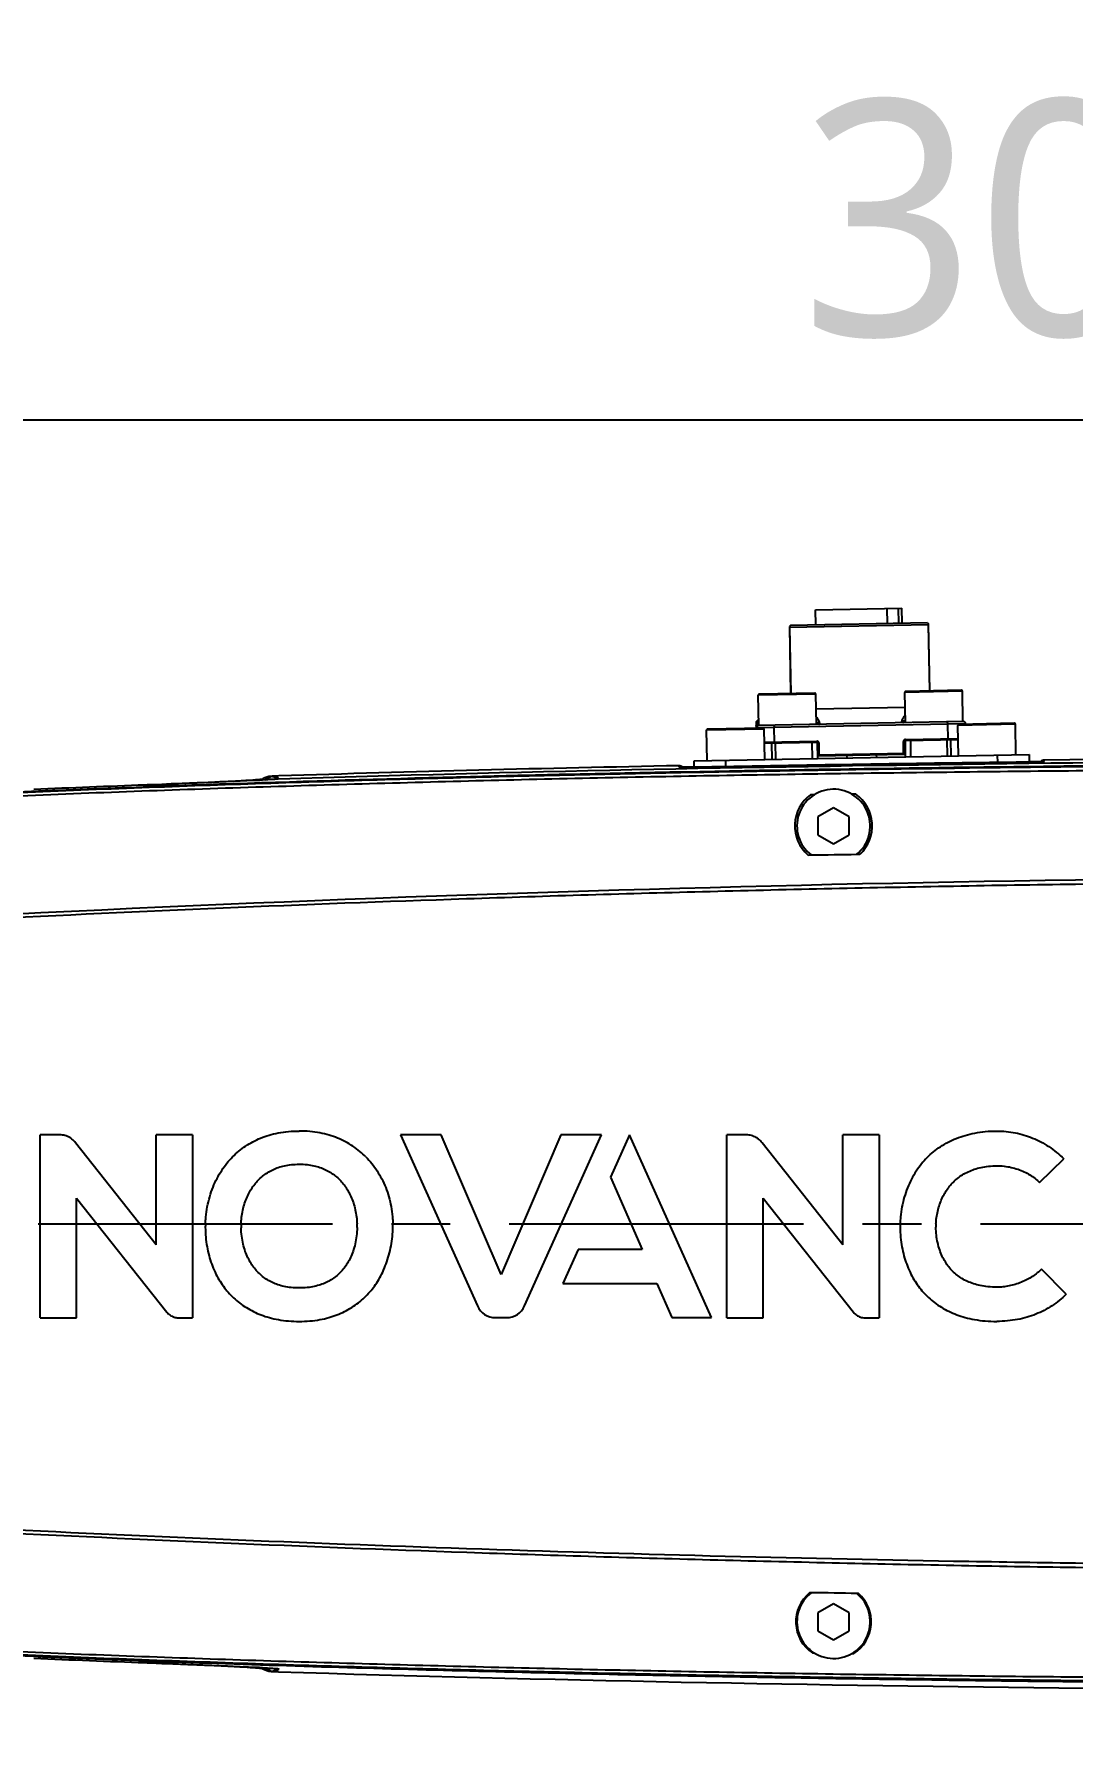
# Model space of a CAD drawing. Header units: millimetres. Extents: x 5828 to 6704, y 123 to 421.
# Drawn here: x 6571.63 to 6578.24, y 356.17 to 366.98 of the extents above; entities that cross this region are included whole.
import ezdxf

# ---------------------------------------------------------------- set-up
doc = ezdxf.new("R2010")
doc.units = ezdxf.units.MM
doc.linetypes.add('CENTER', pattern=[0.6, 0.375, -0.075, 0.075, -0.075])
for name, color, linetype in [('中心线', 7, 'Continuous'), ('外形图', 7, 'Continuous'), ('尺寸标注', 7, 'Continuous'), ('运动范围', 7, 'Continuous')]:
    doc.layers.add(name, color=color, linetype=linetype)
doc.styles.add('微软雅黑', font='msyh.ttc', dxfattribs={"height": 1.5})
doc.dimstyles.new('尺寸标注_1_15比例', dxfattribs={"dimtxt": 1.5, "dimasz": 1.25, "dimexe": 0.5, "dimexo": 0.4, "dimgap": 0.5, "dimtad": 1, "dimdec": 1, "dimlfac": 15, "dimdsep": 46, "dimtxsty": '微软雅黑', "dimcen": 0.09, "dimadec": 0, "dimazin": 0, "dimtp": 0.01, "dimtm": 0.01, "dimtfac": 1, "dimtdec": 1, "dimtofl": 0, "dimtmove": 0, "dimatfit": 3, "dimfxl": 1, "dimtolj": 1, "dimarcsym": 0})

# ---------------------------------------------------------------- blocks, each defined once
blk = doc.blocks.new('*D793')
at = {"layer": 'Defpoints', "color": 0}
for p in [(6588.187, 364.526), (6588.187, 362.502), (6568.187, 362.407)]:
    blk.add_point(p, dxfattribs=at)
at = {"layer": '尺寸标注', "color": 0, "linetype": 'ByBlock', "lineweight": -2}
for p, q in [((6568.187, 362.807), (6568.187, 365.026)), ((6588.187, 362.902), (6588.187, 365.026)), ((6569.437, 364.526), (6586.937, 364.526))]:
    blk.add_line(p, q, dxfattribs=at)
at = {"layer": '尺寸标注', "color": 0}
for points in [[(6569.437, 364.734), (6569.437, 364.317), (6568.187, 364.526)], [(6586.937, 364.317), (6586.937, 364.734), (6588.187, 364.526)]]:
    blk.add_solid(points, dxfattribs=at)
at = {"layer": '尺寸标注', "color": 0, "insert": (6578.187, 365.801), "char_height": 1.5, "attachment_point": 5, "style": '微软雅黑'}
blk.add_mtext('\\A1;300', dxfattribs=at)
blk = doc.blocks.new('*D797')
at = {"layer": 'Defpoints', "color": 0}
for p in [(6541.837, 378.118), (6588.187, 378.118), (6595.12, 318.74)]:
    blk.add_point(p, dxfattribs=at)
at = {"layer": '尺寸标注', "color": 0, "lineweight": -2}
for p, q in [((6587.787, 378.118), (6541.337, 378.118)), ((6541.837, 319.99), (6541.837, 376.868)), ((6594.72, 318.74), (6541.337, 318.74))]:
    blk.add_line(p, q, dxfattribs=at)
at = {"layer": '尺寸标注', "color": 0}
for points in [[(6542.045, 376.868), (6541.629, 376.868), (6541.837, 378.118)], [(6541.629, 319.99), (6542.045, 319.99), (6541.837, 318.74)]]:
    blk.add_solid(points, dxfattribs=at)
at = {"layer": '尺寸标注', "color": 0, "insert": (6540.562, 347.113), "char_height": 1.5, "attachment_point": 5, "rotation": 90, "style": '微软雅黑'}
blk.add_mtext('\\A1;890.7', dxfattribs=at)

msp = doc.modelspace()

# ---------------------------------------------------------------- linework, layer by layer
at = {"layer": '中心线', "linetype": 'CENTER', "ltscale": 5}
msp.add_line((6562.6546, 359.4068), (6596.8942, 359.4068), dxfattribs=at)
at = {"layer": '外形图', "color": 7, "linetype": 'Continuous'}
for p, q in [((6576.6048, 363.3158), (6577.1547, 363.3263)), ((6576.6066, 363.2191), (6576.6048, 363.3158)), ((6577.0633, 363.2279), (6577.0614, 363.3245)), ((6577.1322, 363.3259), (6577.134, 363.2292)), ((6577.1565, 363.2297), (6577.1547, 363.3263)), ((6576.445, 363.216), (6576.4385, 363.2092)), ((6576.4385, 363.2092), (6576.4467, 362.7826)), ((6577.3239, 363.2196), (6576.4398, 363.2026)), ((6577.3182, 363.2328), (6576.445, 363.216)), ((6577.3182, 363.2328), (6577.325, 363.2262)), ((6577.332, 362.7996), (6577.3239, 363.2196)), ((6577.3332, 362.7997), (6577.325, 363.2262)), ((6576.4398, 363.2026), (6576.4478, 362.7827)), ((6576.6068, 362.779), (6576.2402, 362.772)), ((6576.6, 362.7856), (6576.2467, 362.7788)), ((6576.6105, 362.5857), (6576.6068, 362.779)), ((6577.5399, 362.797), (6577.1733, 362.7899)), ((6577.177, 362.5966), (6577.1733, 362.7899)), ((6577.5331, 362.8035), (6577.1799, 362.7967)), ((6577.5436, 362.6037), (6577.5399, 362.797)), ((6576.2439, 362.5787), (6576.2402, 362.772)), ((6576.6086, 362.6857), (6577.1751, 362.6966)), ((6576.2709, 362.5626), (6575.9176, 362.5558)), ((6576.2268, 362.5984), (6576.2275, 362.5617)), ((6577.5606, 362.5907), (6576.2275, 362.5651)), ((6576.2399, 362.612), (6576.2405, 362.5786)), ((6576.2432, 362.612), (6576.2399, 362.612)), ((6576.24, 362.6061), (6576.2433, 362.6062)), ((6576.2404, 362.5845), (6576.2438, 362.5846)), ((6577.547, 362.6037), (6576.2405, 362.5786)), ((6576.3403, 362.5672), (6576.3421, 362.4739)), ((6576.6102, 362.5991), (6576.6312, 362.5995)), ((6577.1558, 362.6096), (6577.1768, 362.61)), ((6577.4495, 362.4952), (6577.4477, 362.5885)), ((6577.8774, 362.5867), (6577.5108, 362.5797)), ((6577.5145, 362.3864), (6577.5108, 362.5797)), ((6577.8706, 362.5933), (6577.5173, 362.5865)), ((6577.5606, 362.5907), (6577.5606, 362.5873)), ((6577.8811, 362.3934), (6577.8774, 362.5867)), ((6576.2777, 362.556), (6575.9111, 362.549)), ((6575.9148, 362.3557), (6575.9111, 362.549)), ((6576.2814, 362.3627), (6576.2777, 362.556)), ((6576.2793, 362.4727), (6576.6138, 362.4791)), ((6576.2794, 362.466), (6576.6139, 362.4725)), ((6576.3292, 362.3636), (6576.3272, 362.467)), ((6576.3492, 362.4674), (6576.3512, 362.3641)), ((6576.5849, 362.3685), (6576.5829, 362.4719)), ((6576.6138, 362.4791), (6576.6139, 362.4725)), ((6576.6161, 362.4683), (6576.618, 362.3692)), ((6576.6278, 362.4661), (6576.6166, 362.4658)), ((6576.6166, 362.4658), (6576.618, 362.3925)), ((6576.6228, 362.3926), (6576.6214, 362.4659)), ((6576.6293, 362.3861), (6576.6278, 362.4661)), ((6577.1643, 362.4764), (6577.1708, 362.4765)), ((6577.1659, 362.3964), (6577.1643, 362.4764)), ((6577.1708, 362.4765), (6577.1755, 362.4766)), ((6577.1708, 362.4765), (6577.1722, 362.4032)), ((6577.1755, 362.4766), (6577.1769, 362.4033)), ((6577.1778, 362.3799), (6577.1759, 362.4789)), ((6577.1778, 362.49), (6577.5124, 362.4964)), ((6577.1778, 362.49), (6577.178, 362.4833)), ((6577.178, 362.4833), (6577.5125, 362.4897)), ((6577.2089, 362.4839), (6577.2109, 362.3806)), ((6577.4446, 362.3851), (6577.4426, 362.4884)), ((6577.4647, 362.4888), (6577.4666, 362.3855)), ((6575.8314, 362.3541), (6577.9644, 362.395)), ((6575.8322, 362.3142), (6575.8314, 362.3541)), ((6576.0314, 362.3579), (6576.0322, 362.3171)), ((6576.618, 362.3925), (6577.1769, 362.4033)), ((6576.6248, 362.386), (6577.1704, 362.3965)), ((6576.8031, 362.3894), (6576.8035, 362.3727)), ((6576.9921, 362.393), (6576.9924, 362.3764)), ((6577.7653, 362.3436), (6577.7644, 362.3912)), ((6577.8285, 362.3444), (6577.8311, 362.3445)), ((6577.9135, 362.3457), (6577.8816, 362.3452)), ((6577.8988, 362.3455), (6577.9037, 362.3456)), ((6577.9428, 362.3463), (6577.9135, 362.3457)), ((6577.9691, 362.3469), (6577.9428, 362.3463)), ((6577.9632, 362.3468), (6577.968, 362.3469)), ((6577.9644, 362.395), (6577.9653, 362.3468)), ((6577.9921, 362.3475), (6577.9691, 362.3469)), ((6578.0117, 362.3481), (6577.9921, 362.3475)), ((6578.0277, 362.3487), (6578.0117, 362.3481)), ((6578.0149, 362.3482), (6578.0172, 362.3483)), ((6578.0172, 362.3483), (6578.0194, 362.3484)), ((6578.0403, 362.3492), (6578.0277, 362.3487)), ((6578.0617, 362.3588), (6578.0616, 362.3588)), ((6578.0618, 362.3579), (6578.0617, 362.3588)), ((6578.0617, 362.3588), (6578.0618, 362.3588)), ((6578.0618, 362.3509), (6578.0618, 362.3579)), ((6573.0543, 362.2333), (6573.0403, 362.2323)), ((6573.0699, 362.2313), (6573.0739, 362.2336)), ((6573.0786, 362.2359), (6573.0739, 362.2336)), ((6573.0781, 362.2358), (6573.0739, 362.2336)), ((6573.0739, 362.2336), (6573.0747, 362.2341)), ((6573.0788, 362.2362), (6573.0781, 362.2358)), ((6573.1021, 362.233), (6573.1368, 362.2538)), ((6573.1881, 362.258), (6573.1464, 362.2566)), ((6573.1881, 362.2579), (6573.1464, 362.2566)), ((6575.7354, 362.3231), (6575.7355, 362.3231)), ((6575.7355, 362.3231), (6575.7357, 362.3152)), ((6575.7355, 362.3231), (6575.7355, 362.3231)), ((6575.7784, 362.314), (6575.7804, 362.314)), ((6575.7804, 362.314), (6575.7829, 362.314)), ((6575.812, 362.3141), (6575.7887, 362.314)), ((6575.8396, 362.3142), (6575.812, 362.3141)), ((6575.8291, 362.3141), (6575.8346, 362.3142)), ((6575.8714, 362.3145), (6575.8396, 362.3142)), ((6575.9069, 362.315), (6575.8714, 362.3145)), ((6575.8938, 362.3148), (6575.9, 362.3149)), ((6575.9454, 362.3156), (6575.9069, 362.315)), ((6575.9691, 362.316), (6575.9454, 362.3156)), ((6572.4432, 362.2045), (6572.3676, 362.2015)), ((6572.6205, 362.2119), (6572.5481, 362.2088)), ((6572.8128, 362.2204), (6572.7481, 362.2174)), ((6572.8664, 362.2229), (6572.8128, 362.2204)), ((6572.9115, 362.2251), (6572.8664, 362.2229)), ((6572.9489, 362.227), (6572.9115, 362.2251)), ((6572.9782, 362.2286), (6572.9489, 362.227)), ((6573.0024, 362.23), (6572.9782, 362.2286)), ((6573.023, 362.2312), (6573.0024, 362.23)), ((6573.0403, 362.2323), (6573.023, 362.2312)), ((6576.5975, 362.1387), (6576.5732, 362.1384)), ((6576.8611, 362.1424), (6576.8368, 362.1421)), ((6576.72, 362.0548), (6576.6206, 361.9974)), ((6576.8193, 361.9974), (6576.72, 362.0548)), ((6576.6206, 361.9974), (6576.6206, 361.8828)), ((6576.8193, 361.8828), (6576.8193, 361.9974)), ((6576.6206, 361.8828), (6576.72, 361.8254)), ((6576.72, 361.8254), (6576.8193, 361.8828)), ((6576.5574, 361.7546), (6576.578, 361.7549)), ((6576.8677, 361.7595), (6576.8883, 361.7598)), ((6571.6683, 358.809), (6571.6683, 359.9727)), ((6571.794, 359.9727), (6571.6683, 359.9727)), ((6572.4071, 359.2739), (6572.4071, 359.9744)), ((6572.6384, 359.9744), (6572.4071, 359.9744)), ((6572.6384, 359.9744), (6572.6384, 358.809)), ((6573.9635, 359.9736), (6574.4521, 358.8844)), ((6574.2223, 359.9736), (6573.9635, 359.9736)), ((6574.6026, 359.0843), (6574.2223, 359.9736)), ((6574.983, 359.9736), (6574.6026, 359.0843)), ((6574.7531, 358.8841), (6575.2417, 359.9736)), ((6575.2417, 359.9736), (6574.983, 359.9736)), ((6575.4212, 359.9736), (6575.2998, 359.7031)), ((6575.9432, 358.8098), (6575.4212, 359.9736)), ((6576.0396, 358.809), (6576.0396, 359.9727)), ((6576.1652, 359.9727), (6576.0396, 359.9727)), ((6576.7783, 359.2739), (6576.7783, 359.9744)), ((6577.0096, 359.9744), (6576.7783, 359.9744)), ((6577.0096, 359.9744), (6577.0096, 358.809)), ((6572.4071, 359.2739), (6571.8937, 359.9235)), ((6576.7783, 359.2739), (6576.2649, 359.9235)), ((6578.0317, 359.6703), (6578.1863, 359.8201)), ((6575.2998, 359.7031), (6575.5006, 359.243)), ((6571.8996, 358.809), (6571.8996, 359.5699)), ((6571.8996, 359.5699), (6572.4758, 358.8442)), ((6576.2708, 358.809), (6576.2708, 359.5699)), ((6576.2708, 359.5699), (6576.847, 358.8442)), ((6575.0935, 359.243), (6574.9964, 359.0265)), ((6575.5006, 359.243), (6575.0935, 359.243)), ((6578.2011, 358.9584), (6578.0432, 359.118)), ((6574.9964, 359.0265), (6575.594, 359.0265)), ((6575.594, 359.0265), (6575.6908, 358.8098)), ((6571.6683, 358.809), (6571.8996, 358.809)), ((6572.5476, 358.809), (6572.6384, 358.809)), ((6574.5665, 358.8102), (6574.6388, 358.8102)), ((6575.6908, 358.8098), (6575.9432, 358.8098)), ((6576.0396, 358.809), (6576.2708, 358.809)), ((6576.9188, 358.809), (6577.0096, 358.809)), ((6576.578, 357.0586), (6576.5675, 357.0588)), ((6576.8782, 357.0539), (6576.8677, 357.0541)), ((6576.72, 356.9881), (6576.6206, 356.9308)), ((6576.8193, 356.9308), (6576.72, 356.9881)), ((6576.6206, 356.9308), (6576.6206, 356.8161)), ((6576.8193, 356.8161), (6576.8193, 356.9308)), ((6576.6206, 356.8161), (6576.72, 356.7588)), ((6576.72, 356.7588), (6576.8193, 356.8161)), ((6572.3679, 356.6121), (6572.443, 356.609)), ((6576.585, 356.675), (6576.5975, 356.6748)), ((6576.8368, 356.6715), (6576.8493, 356.6713)), ((6572.4429, 356.609), (6572.5131, 356.6062)), ((6572.5131, 356.6062), (6572.6088, 356.6022)), ((6572.548, 356.6052), (6572.6204, 356.6023)), ((6572.6088, 356.6022), (6572.6786, 356.5992)), ((6572.6204, 356.6023), (6572.7048, 356.5989)), ((6572.6786, 356.5992), (6572.728, 356.597)), ((6572.7048, 356.5989), (6572.785, 356.5955)), ((6572.728, 356.597), (6572.7753, 356.5949)), ((6572.7753, 356.5949), (6572.8203, 356.5928)), ((6572.8203, 356.5928), (6572.863, 356.5908)), ((6572.863, 356.5908), (6572.9031, 356.5889)), ((6572.9031, 356.5889), (6572.9405, 356.587)), ((6572.9405, 356.587), (6572.9638, 356.5858)), ((6572.9638, 356.5858), (6572.9854, 356.5846)), ((6572.9854, 356.5846), (6573.0053, 356.5834)), ((6573.0053, 356.5834), (6573.0231, 356.5824)), ((6573.0231, 356.5824), (6573.0388, 356.5814)), ((6573.0388, 356.5814), (6573.0457, 356.5809)), ((6573.0741, 356.5799), (6573.0702, 356.5823)), ((6573.0741, 356.5799), (6573.0784, 356.5777)), ((6573.0741, 356.5799), (6573.075, 356.5794)), ((6573.0741, 356.5799), (6573.0782, 356.578)), ((6573.0766, 356.5782), (6573.0779, 356.578)), ((6573.1021, 356.5806), (6573.1368, 356.5598)), ((6573.1464, 356.5569), (6573.1851, 356.556)), ((6573.1464, 356.5569), (6573.1851, 356.5557)), ((6573.1856, 356.5748), (6573.1866, 356.5746)), ((6573.187, 356.5732), (6573.1885, 356.5745)), ((6573.1871, 356.5729), (6573.1885, 356.5745))]:
    msp.add_line(p, q, dxfattribs=at)
for points in [[(6577.8816, 362.3452), (6577.8475, 362.3447), (6577.8285, 362.3444)], [(6578.0561, 362.3502), (6578.056, 362.3502), (6578.0548, 362.35), (6578.0525, 362.3499), (6578.0494, 362.3497), (6578.0453, 362.3494), (6578.0403, 362.3492)], [(6573.0777, 362.2355), (6573.0759, 362.2353), (6573.0731, 362.2349), (6573.0695, 362.2346), (6573.0652, 362.2342), (6573.0601, 362.2338), (6573.0543, 362.2333)], [(6573.1464, 362.2566), (6573.1247, 362.2537), (6573.0997, 362.2458)], [(6575.7887, 362.314), (6575.77, 362.3141), (6575.7623, 362.3141), (6575.7558, 362.3142), (6575.7504, 362.3143), (6575.7462, 362.3144), (6575.7432, 362.3146), (6575.7426, 362.3146)], [(6572.5481, 362.2088), (6572.5021, 362.2069), (6572.4431, 362.2045)], [(6572.7481, 362.2174), (6572.6682, 362.2139), (6572.6205, 362.2119)], [(6572.785, 356.5955), (6572.8606, 356.5922), (6572.8965, 356.5906), (6572.9309, 356.5891), (6572.9639, 356.5875), (6572.9953, 356.586), (6573.025, 356.5846), (6573.0529, 356.5832), (6573.0787, 356.5818), (6573.1021, 356.5806), (6573.1229, 356.5794), (6573.141, 356.5783), (6573.1563, 356.5772), (6573.1688, 356.5763), (6573.1785, 356.5755), (6573.1856, 356.5748)], [(6573.0457, 356.5809), (6573.0577, 356.58), (6573.0628, 356.5796), (6573.0672, 356.5792), (6573.071, 356.5788), (6573.0742, 356.5785), (6573.0766, 356.5782)], [(6573.0783, 356.5779), (6573.1001, 356.5677), (6573.125, 356.5598), (6573.1464, 356.5569)]]:
    msp.add_lwpolyline(points, dxfattribs=at)
for centre, radius, start, end in [((6576.2468, 362.7721), 0.00667, 91.1, 181.1), ((6576.6001, 362.7789), 0.00667, 1.1, 91.1), ((6577.18, 362.7901), 0.00667, 91.1, 181.1), ((6577.5333, 362.7968), 0.00667, 1.1, 91.1), ((6576.2402, 362.5986), 0.0133, 91.1, 181.10008), ((6576.2408, 362.5653), 0.0133, 91.1, 181.0999), ((6576.271, 362.5559), 0.00667, 1.1, 91.1), ((6577.5174, 362.5798), 0.00667, 91.1, 181.1), ((6577.5472, 362.5904), 0.0133, 1.1, 91.1), ((6577.8707, 362.5866), 0.00667, 1.1, 91.1), ((6575.9177, 362.5491), 0.00667, 91.1, 181.1), ((6576.61, 362.4657), 0.00667, 1.1, 31.03271), ((6577.1822, 362.4767), 0.00667, 151.16729, 181.1), ((6581.3931, 68.1476), 294.2184, 90.694183, 91.056322), ((6576.6247, 362.3927), 0.00667, 181.1, 271.1), ((6577.1702, 362.4031), 0.00667, 271.1, 1.1), ((6577.6484, 376.828), 14.4847, 270.7224, 270.99029), ((6577.7157, 372.9155), 10.5716, 271.01923, 271.34145), ((6577.8259, 368.2467), 5.9015, 271.37977, 271.83521), ((6578.0622, 362.3255), 0.0333, 90.69654, 132.69985), ((6578.024, 362.7987), 0.4497, 273.10202, 273.626), ((6578.0622, 362.318), 0.0329, 90.75784, 100.55526), ((6587.5759, -526.3805), 888.7496, 90.3480579, 90.6136541), ((6578.7508, 190.4541), 171.8533, 91.447698, 92.395199), ((6579.6395, 159.8036), 202.5571, 91.104323, 91.825161), ((6579.764, 153.5377), 208.7835, 91.304469, 91.469714), ((6581.1358, 87.2308), 275.1045, 90.641154, 91.275698), ((6575.7361, 362.2898), 0.0333, 49.11182, 91.07826), ((6575.7596, 362.7691), 0.4549, 268.19539, 268.67947), ((6575.7898, 367.5197), 5.2057, 269.92437, 270.43292), ((6575.7583, 372.3982), 10.0843, 270.43366, 270.76982), ((6575.7039, 376.5492), 14.2356, 270.78925, 271.06755), ((6578.1355, 206.5136), 155.7945, 92.132787, 92.393618), ((6568.6863, 459.2908), 97.1592, 272.153655, 272.277937), ((6576.72, 361.9401), 0.2467, 126.50095, 228.77284), ((6576.72, 361.9401), 0.2333, 309.27606, 232.53127), ((6576.72, 361.9401), 0.2467, 313.0351, 55.10055), ((6581.0989, 168.2054), 193.4104, 90.151747, 93.826978), ((6573.3901, 359.3851), 0.6701, 178.14347, 179.99753), ((6573.3896, 359.3936), 0.4419, 178.29151, 181.49924), ((6573.2243, 359.3913), 0.462, 359.04146, 1.91535), ((6573.2337, 359.3944), 0.6804, 359.35157, 1.04098), ((6577.833, 359.3887), 0.6892, 178.49791, 180.3031), ((6577.7799, 359.3886), 0.4083, 177.44835, 180.47996), ((6574.5665, 358.9355), 0.1253, 204.06584, 269.98472), ((6574.6387, 358.9356), 0.1254, 270.04108, 335.77407), ((6576.72, 356.8734), 0.24, 129.43851, 235.77972), ((6576.72, 356.8734), 0.2333, 127.47316, 50.71893), ((6576.72, 356.8734), 0.24, 302.61881, 48.75357), ((6578.1355, 512.2999), 155.7944, 267.606382, 267.86721), ((6569.3402, 276.4247), 80.2447, 87.708885, 87.859379)]:
    msp.add_arc(centre, radius, start, end, dxfattribs=at)
for points, knots in [([(6577.3251, 363.2206), (6577.3251, 363.2204), (6577.3251, 363.2201), (6577.3247, 363.2196), (6577.3242, 363.2196), (6577.3239, 363.2196)], [0, 0, 0, 0, 0.2536712, 0.4734636, 1, 1, 1, 1]), ([(6576.4386, 363.2036), (6576.4386, 363.2034), (6576.4387, 363.2032), (6576.439, 363.2029), (6576.4393, 363.2026), (6576.4396, 363.2026), (6576.4398, 363.2026)], [0, 0, 0, 0, 0.237305, 0.4673386, 0.7081915, 1, 1, 1, 1]), ([(6576.24, 362.6061), (6576.2383, 362.6061), (6576.235, 362.6056), (6576.2306, 362.6035), (6576.2276, 362.6004), (6576.2268, 362.5977), (6576.2269, 362.5964)], [0, 0, 0, 0, 0.2879697, 0.555344, 0.7905331, 1, 1, 1, 1]), ([(6576.2273, 362.5748), (6576.2273, 362.5761), (6576.228, 362.5788), (6576.2311, 362.5819), (6576.2354, 362.584), (6576.2387, 362.5845), (6576.2404, 362.5845)], [0, 0, 0, 0, 0.2094669, 0.444656, 0.7120303, 1, 1, 1, 1]), ([(6576.3449, 362.5806), (6576.3446, 362.5806), (6576.3439, 362.5804), (6576.343, 362.5796), (6576.3422, 362.5784), (6576.3415, 362.5767), (6576.341, 362.5747), (6576.3404, 362.5715), (6576.3403, 362.569), (6576.3403, 362.5672)], [0, 0, 0, 0, 0.0632021, 0.1392144, 0.2351676, 0.3532832, 0.4927423, 0.6505391, 1, 1, 1, 1]), ([(6576.6096, 362.6343), (6576.614, 362.6282), (6576.6201, 362.6191), (6576.6271, 362.6074), (6576.6299, 362.602), (6576.6312, 362.5995)], [0, 0, 0, 0, 0.5551395, 0.7944573, 1, 1, 1, 1]), ([(6576.6265, 362.5868), (6576.6277, 362.5872), (6576.6299, 362.5885), (6576.6321, 362.5916), (6576.6326, 362.5956), (6576.6318, 362.5982), (6576.6312, 362.5995)], [0, 0, 0, 0, 0.2460025, 0.4776805, 0.7206367, 1, 1, 1, 1]), ([(6577.161, 362.5971), (6577.1598, 362.5975), (6577.1575, 362.5986), (6577.1552, 362.6017), (6577.1545, 362.6056), (6577.1553, 362.6082), (6577.1558, 362.6096)], [0, 0, 0, 0, 0.2456622, 0.4774664, 0.7205204, 1, 1, 1, 1]), ([(6577.1558, 362.6096), (6577.157, 362.6121), (6577.1596, 362.6176), (6577.1661, 362.6296), (6577.1718, 362.6389), (6577.1761, 362.6452)], [0, 0, 0, 0, 0.2055426, 0.4448604, 1, 1, 1, 1]), ([(6577.1654, 362.5964), (6577.165, 362.5964), (6577.1635, 362.5965), (6577.162, 362.5967), (6577.161, 362.5971)], [0, 0, 0, 0, 0.2623981, 1, 1, 1, 1]), ([(6577.4477, 362.5885), (6577.4477, 362.5902), (6577.4474, 362.5928), (6577.4467, 362.596), (6577.4461, 362.5979), (6577.4454, 362.5996), (6577.4445, 362.6008), (6577.4436, 362.6015), (6577.4429, 362.6017), (6577.4426, 362.6017)], [0, 0, 0, 0, 0.3494615, 0.507258, 0.646717, 0.7648325, 0.8607856, 0.9367979, 1, 1, 1, 1]), ([(6576.3447, 362.4673), (6576.3443, 362.4673), (6576.3438, 362.4677), (6576.3433, 362.4684), (6576.3427, 362.4695), (6576.3423, 362.4714), (6576.3421, 362.473), (6576.3421, 362.4739)], [0, 0, 0, 0, 0.1363312, 0.2326075, 0.3511651, 0.6491859, 1, 1, 1, 1]), ([(6576.6104, 362.4724), (6576.6106, 362.4724), (6576.6116, 362.4723), (6576.6125, 362.472), (6576.6131, 362.4717)], [0, 0, 0, 0, 0.2684113, 1, 1, 1, 1]), ([(6576.6131, 362.4717), (6576.6132, 362.4716), (6576.6136, 362.4714), (6576.614, 362.4711), (6576.6143, 362.4709)], [0, 0, 0, 0, 0.2562228, 1, 1, 1, 1]), ([(6576.6278, 362.4661), (6576.6278, 362.4678), (6576.6269, 362.4714), (6576.6237, 362.4757), (6576.6191, 362.4786), (6576.6155, 362.4792), (6576.6138, 362.4791)], [0, 0, 0, 0, 0.2498224, 0.499795, 0.7498885, 1, 1, 1, 1]), ([(6576.6139, 362.4725), (6576.6148, 362.4725), (6576.6166, 362.4722), (6576.6191, 362.4709), (6576.6209, 362.4687), (6576.6214, 362.4669), (6576.6214, 362.4659)], [0, 0, 0, 0, 0.2480527, 0.4967369, 0.7473442, 1, 1, 1, 1]), ([(6576.6143, 362.4709), (6576.6144, 362.4708), (6576.6149, 362.4702), (6576.6154, 362.4696), (6576.6157, 362.4692)], [0, 0, 0, 0, 0.265315, 1, 1, 1, 1]), ([(6577.1778, 362.49), (6577.1761, 362.4899), (6577.1725, 362.4892), (6577.168, 362.4862), (6577.165, 362.4817), (6577.1643, 362.4781), (6577.1643, 362.4764)], [0, 0, 0, 0, 0.2500997, 0.5001941, 0.7501733, 1, 1, 1, 1]), ([(6577.1708, 362.4765), (6577.1707, 362.4774), (6577.1711, 362.4793), (6577.1729, 362.4815), (6577.1752, 362.4829), (6577.1771, 362.4833), (6577.178, 362.4833)], [0, 0, 0, 0, 0.2526573, 0.5032656, 0.7519455, 1, 1, 1, 1]), ([(6577.1788, 362.4826), (6577.1785, 362.4824), (6577.1775, 362.4817), (6577.1767, 362.4807), (6577.1763, 362.4799)], [0, 0, 0, 0, 0.2704005, 1, 1, 1, 1]), ([(6577.1815, 362.4834), (6577.1812, 362.4834), (6577.1803, 362.4833), (6577.1794, 362.4829), (6577.1788, 362.4826)], [0, 0, 0, 0, 0.2684177, 1, 1, 1, 1]), ([(6577.4495, 362.4952), (6577.4495, 362.4943), (6577.4494, 362.4927), (6577.449, 362.4908), (6577.4485, 362.4896), (6577.4481, 362.4889), (6577.4475, 362.4885), (6577.4472, 362.4885)], [0, 0, 0, 0, 0.350819, 0.6488414, 0.7673988, 0.8636748, 1, 1, 1, 1]), ([(6582.177, 362.3509), (6581.0248, 362.3428), (6579.2964, 362.3315), (6576.9921, 362.3039), (6575.264, 362.2732), (6573.5361, 362.2292), (6572.0967, 362.1788), (6570.9455, 362.1287), (6570.2262, 362.0932), (6569.6509, 362.0616), (6569.2196, 362.0368), (6568.7882, 362.0109), (6568.5009, 361.9905), (6568.3572, 361.9816)], [0, 0, 0, 0, 0.2500007, 0.375001, 0.5000012, 0.6250013, 0.7500013, 0.8125014, 0.8750017, 0.9062513, 0.9375023, 0.9687518, 1, 1, 1, 1]), ([(6573.1887, 362.2391), (6574.6861, 362.2874), (6577.6823, 362.3451), (6580.6786, 362.3639), (6582.1768, 362.3745)], [0, 0, 0, 0, 0.499998, 1, 1, 1, 1]), ([(6576.6263, 362.3868), (6576.6254, 362.3873), (6576.6238, 362.3887), (6576.623, 362.3908), (6576.6228, 362.3918)], [0, 0, 0, 0, 0.4961154, 1, 1, 1, 1]), ([(6577.1722, 362.4032), (6577.1722, 362.4025), (6577.1721, 362.4016), (6577.1717, 362.4004), (6577.1711, 362.3993), (6577.1702, 362.3981), (6577.1692, 362.3974), (6577.1687, 362.3971)], [0, 0, 0, 0, 0.2508358, 0.3757068, 0.5026774, 0.7527639, 1, 1, 1, 1]), ([(6578.0194, 362.3484), (6578.0223, 362.3485), (6578.0319, 362.3488), (6578.0416, 362.3492), (6578.0483, 362.3496)], [0, 0, 0, 0, 0.2988802, 1, 1, 1, 1]), ([(6578.0524, 362.3498), (6578.0538, 362.3499), (6578.0561, 362.3501), (6578.059, 362.3503), (6578.0607, 362.3506), (6578.0617, 362.3507), (6578.0618, 362.3509)], [0, 0, 0, 0, 0.4258965, 0.7323768, 0.9223043, 1, 1, 1, 1]), ([(6580.5859, 362.3369), (6579.5539, 362.329), (6578.0058, 362.3156), (6575.9418, 362.2834), (6574.394, 362.2494), (6572.8465, 362.2037), (6571.5573, 362.1536), (6570.5263, 362.1055), (6569.7533, 362.0656), (6568.9806, 362.0191), (6568.4656, 361.9855), (6568.2081, 361.9692)], [0, 0, 0, 0, 0.2499993, 0.3749994, 0.4999994, 0.6249994, 0.7499992, 0.8124997, 0.8750001, 0.9374998, 1, 1, 1, 1]), ([(6568.2092, 361.9512), (6568.7242, 361.9833), (6569.4967, 362.0325), (6570.5274, 362.0861), (6571.3006, 362.1222), (6572.074, 362.1543), (6572.8475, 362.182), (6573.6212, 362.206), (6574.6529, 362.2346), (6575.9427, 362.2628), (6577.4906, 362.2851), (6579.0386, 362.2994), (6580.0706, 362.3084), (6580.5866, 362.313)], [0, 0, 0, 0, 0.1249998, 0.1875, 0.2500004, 0.3125005, 0.3750005, 0.4375007, 0.5000009, 0.6250008, 0.7500008, 0.8750007, 1, 1, 1, 1]), ([(6573.1887, 362.2391), (6573.1758, 362.2373), (6573.1411, 362.2354), (6573.0805, 362.2316), (6573.0042, 362.2279), (6572.8888, 362.2225), (6572.7359, 362.2159), (6572.6116, 362.2108), (6572.5481, 362.2083)], [0, 0, 0, 0, 0.0608831, 0.1622494, 0.2843525, 0.4179193, 0.7029661, 1, 1, 1, 1]), ([(6573.0593, 362.2314), (6573.0627, 362.2318), (6573.0674, 362.2326), (6573.0725, 362.2329), (6573.0739, 362.2336)], [0, 0, 0, 0, 0.6837977, 1, 1, 1, 1]), ([(6573.1178, 362.2512), (6573.1148, 362.2504), (6573.1013, 362.2467), (6573.0885, 362.2411), (6573.0788, 362.2362)], [0, 0, 0, 0, 0.2245168, 1, 1, 1, 1]), ([(6573.1368, 362.2538), (6573.1353, 362.2538), (6573.1289, 362.2534), (6573.1226, 362.2523), (6573.1178, 362.2512)], [0, 0, 0, 0, 0.2365406, 1, 1, 1, 1]), ([(6573.1887, 362.2391), (6573.1837, 362.2449), (6573.1705, 362.2548), (6573.1544, 362.2569), (6573.1464, 362.2566)], [0, 0, 0, 0, 0.4899147, 1, 1, 1, 1]), ([(6575.7356, 362.3152), (6575.7358, 362.315), (6575.7368, 362.315), (6575.7385, 362.3147), (6575.7416, 362.3146), (6575.7439, 362.3145), (6575.7453, 362.3144)], [0, 0, 0, 0, 0.0781157, 0.2680804, 0.5743556, 1, 1, 1, 1]), ([(6575.7491, 362.3143), (6575.7511, 362.3143), (6575.7608, 362.3141), (6575.7706, 362.314), (6575.7784, 362.314)], [0, 0, 0, 0, 0.1992511, 1, 1, 1, 1]), ([(6573.0452, 362.23), (6573.0465, 362.2301), (6573.0512, 362.2306), (6573.0559, 362.231), (6573.0593, 362.2314)], [0, 0, 0, 0, 0.2758903, 1, 1, 1, 1]), ([(6580.5866, 361.5859), (6580.0696, 361.5817), (6579.0355, 361.5799), (6577.4844, 361.5572), (6575.9336, 361.5233), (6573.8663, 361.4618), (6571.2833, 361.3528), (6569.2185, 361.2323), (6568.1866, 361.1641)], [0, 0, 0, 0, 0.1250007, 0.2500011, 0.3750021, 0.5000024, 0.7500013, 1, 1, 1, 1]), ([(6571.8937, 359.9235), (6571.8905, 359.9277), (6571.8833, 359.9358), (6571.8708, 359.9467), (6571.8568, 359.9561), (6571.8418, 359.9636), (6571.8263, 359.9689), (6571.8104, 359.9721), (6571.7995, 359.9727), (6571.794, 359.9727)], [0, 0, 0, 0, 0.1374642, 0.2822522, 0.4303262, 0.5767289, 0.7171292, 0.8554491, 1, 1, 1, 1]), ([(6572.7204, 359.4068), (6572.7209, 359.4211), (6572.7232, 359.4575), (6572.7315, 359.5154), (6572.7469, 359.5791), (6572.7678, 359.6397), (6572.7934, 359.6958), (6572.8229, 359.7468), (6572.8559, 359.7925), (6572.8923, 359.8334), (6572.9324, 359.8701), (6572.9759, 359.9025), (6573.0225, 359.9304), (6573.0724, 359.9536), (6573.1266, 359.9724), (6573.1859, 359.9867), (6573.2503, 359.9957), (6573.2949, 359.9977), (6573.3178, 359.9977)], [0, 0, 0, 0, 0.045971, 0.1164336, 0.1866569, 0.2552145, 0.321094, 0.3837688, 0.4432397, 0.5010052, 0.5587086, 0.6165662, 0.6741897, 0.7320269, 0.7925081, 0.8574059, 0.9267374, 1, 1, 1, 1]), ([(6573.7428, 359.8324), (6573.7304, 359.8449), (6573.7038, 359.8691), (6573.6601, 359.9015), (6573.6126, 359.9298), (6573.5618, 359.9536), (6573.5074, 359.9726), (6573.4486, 359.9868), (6573.3848, 359.9957), (6573.3406, 359.9977), (6573.3178, 359.9977)], [0, 0, 0, 0, 0.1131381, 0.2296237, 0.3480565, 0.4669738, 0.5884118, 0.7167684, 0.8539548, 1, 1, 1, 1]), ([(6576.2649, 359.9235), (6576.2617, 359.9277), (6576.2545, 359.9358), (6576.242, 359.9467), (6576.228, 359.9561), (6576.213, 359.9636), (6576.1976, 359.9689), (6576.1816, 359.9721), (6576.1707, 359.9727), (6576.1652, 359.9727)], [0, 0, 0, 0, 0.1375816, 0.282454, 0.4305621, 0.576947, 0.7173019, 0.8555604, 1, 1, 1, 1]), ([(6577.3158, 359.8288), (6577.3283, 359.8414), (6577.3553, 359.8658), (6577.4, 359.8986), (6577.449, 359.9276), (6577.5017, 359.952), (6577.5585, 359.9716), (6577.6204, 359.9863), (6577.688, 359.9956), (6577.7352, 359.9977), (6577.7596, 359.9977)], [0, 0, 0, 0, 0.1096313, 0.2234732, 0.3404571, 0.4590225, 0.5804772, 0.7098881, 0.8494252, 1, 1, 1, 1]), ([(6577.7596, 359.9977), (6577.7794, 359.9977), (6577.8189, 359.9958), (6577.8773, 359.9872), (6577.9338, 359.9732), (6577.9881, 359.954), (6578.0404, 359.9293), (6578.0913, 359.8988), (6578.1406, 359.8625), (6578.1714, 359.8348), (6578.1863, 359.8201)], [0, 0, 0, 0, 0.1250215, 0.2498643, 0.3728713, 0.492831, 0.6132683, 0.7384045, 0.8678153, 1, 1, 1, 1]), ([(6573.0566, 359.6846), (6573.0654, 359.6936), (6573.0842, 359.7107), (6573.1153, 359.733), (6573.1489, 359.7517), (6573.1852, 359.7666), (6573.2251, 359.7776), (6573.2696, 359.7847), (6573.3012, 359.7863), (6573.3178, 359.7863)], [0, 0, 0, 0, 0.130588, 0.2639942, 0.3975736, 0.5308353, 0.6715288, 0.8271065, 1, 1, 1, 1]), ([(6573.3178, 359.7863), (6573.3344, 359.7863), (6573.3657, 359.7848), (6573.41, 359.7778), (6573.4495, 359.7669), (6573.4854, 359.7523), (6573.5187, 359.7339), (6573.5493, 359.7121), (6573.5678, 359.6955), (6573.5764, 359.6867)], [0, 0, 0, 0, 0.1742287, 0.33042, 0.4714348, 0.6048686, 0.7381757, 0.8707272, 1, 1, 1, 1]), ([(6573.7428, 359.8324), (6573.7557, 359.8193), (6573.7807, 359.7913), (6573.8143, 359.7447), (6573.8441, 359.6933), (6573.8694, 359.6377), (6573.8895, 359.5786), (6573.904, 359.5165), (6573.9118, 359.4588), (6573.9137, 359.422), (6573.9139, 359.4068)], [0, 0, 0, 0, 0.1171813, 0.2395019, 0.366278, 0.4962142, 0.6288493, 0.7646561, 0.9030643, 1, 1, 1, 1]), ([(6577.3158, 359.8288), (6577.303, 359.8159), (6577.2782, 359.7882), (6577.2447, 359.7422), (6577.2149, 359.6912), (6577.1896, 359.636), (6577.1693, 359.5771), (6577.1544, 359.5151), (6577.1465, 359.4579), (6577.1444, 359.4215), (6577.144, 359.4068)], [0, 0, 0, 0, 0.1167087, 0.2387479, 0.3655172, 0.495756, 0.6289539, 0.7656073, 0.9052443, 1, 1, 1, 1]), ([(6577.4805, 359.6708), (6577.4894, 359.6798), (6577.5088, 359.6971), (6577.5412, 359.7199), (6577.5772, 359.7395), (6577.6166, 359.7553), (6577.66, 359.7672), (6577.7081, 359.7748), (6577.7419, 359.7765), (6577.7596, 359.7765)], [0, 0, 0, 0, 0.1240549, 0.253867, 0.3876311, 0.5243041, 0.668851, 0.8266393, 1, 1, 1, 1]), ([(6577.7596, 359.7765), (6577.7751, 359.7765), (6577.8059, 359.7748), (6577.851, 359.7673), (6577.8941, 359.7553), (6577.9341, 359.7392), (6577.9706, 359.7194), (6578.0032, 359.6966), (6578.0227, 359.6793), (6578.0317, 359.6703)], [0, 0, 0, 0, 0.1547646, 0.3081762, 0.457688, 0.6017124, 0.7397174, 0.8721112, 1, 1, 1, 1]), ([(6572.9478, 359.4068), (6572.948, 359.4131), (6572.9491, 359.4346), (6572.9535, 359.4709), (6572.9631, 359.5148), (6572.9766, 359.5565), (6572.9932, 359.5947), (6573.0123, 359.6289), (6573.0333, 359.6588), (6573.0487, 359.6765), (6573.0566, 359.6846)], [0, 0, 0, 0, 0.0624344, 0.2109401, 0.3595844, 0.5039988, 0.6411162, 0.7694336, 0.8888002, 1, 1, 1, 1]), ([(6573.5764, 359.6867), (6573.5843, 359.6788), (6573.5995, 359.6614), (6573.6203, 359.632), (6573.6394, 359.5983), (6573.656, 359.5604), (6573.6697, 359.5187), (6573.6797, 359.4744), (6573.6845, 359.4367), (6573.6858, 359.4141), (6573.686, 359.4068)], [0, 0, 0, 0, 0.1086262, 0.2252629, 0.3509815, 0.4860457, 0.6294371, 0.7784809, 0.928877, 1, 1, 1, 1]), ([(6577.372, 359.4068), (6577.3722, 359.4131), (6577.3736, 359.4333), (6577.3783, 359.4675), (6577.3881, 359.5085), (6577.4014, 359.5478), (6577.4179, 359.5843), (6577.4368, 359.617), (6577.4575, 359.6459), (6577.4727, 359.6629), (6577.4805, 359.6708)], [0, 0, 0, 0, 0.0645898, 0.2088505, 0.3546508, 0.4979239, 0.6354357, 0.7652318, 0.8866412, 1, 1, 1, 1]), ([(6565.629, 359.4041), (6565.6292, 359.2166), (6565.6714, 358.8405), (6565.8556, 358.3046), (6566.1529, 357.8218), (6566.4829, 357.4831), (6566.7858, 357.2607), (6567.0302, 357.1197), (6567.2888, 357.0065), (6567.5581, 356.9225), (6567.8351, 356.8686), (6568.0691, 356.8489), (6568.2563, 356.8381), (6568.4436, 356.8268), (6568.6776, 356.8107), (6568.9583, 356.7923), (6569.2392, 356.7757), (6569.5201, 356.7595), (6569.8947, 356.7383), (6570.363, 356.7136), (6570.9251, 356.6863), (6571.4873, 356.6611), (6572.237, 356.6305), (6573.1743, 356.5972), (6574.2993, 356.5645), (6575.7996, 356.5294), (6577.6752, 356.4995), (6579.9261, 356.478), (6581.4267, 356.4679), (6582.177, 356.4626)], [0, 0, 0, 0, 0.0312299, 0.0624581, 0.0936877, 0.1249163, 0.1405547, 0.1561916, 0.1718291, 0.1874732, 0.2031068, 0.2187286, 0.2265475, 0.2343645, 0.2499889, 0.2656117, 0.2812376, 0.2968635, 0.3124886, 0.343739, 0.3749896, 0.4062401, 0.4374907, 0.4999917, 0.5624928, 0.6249939, 0.7499958, 0.8749978, 1, 1, 1, 1]), ([(6572.72, 359.3851), (6572.72, 359.364), (6572.7218, 359.3225), (6572.7297, 359.2619), (6572.7424, 359.2044), (6572.7595, 359.1502), (6572.7809, 359.0995), (6572.8059, 359.0524), (6572.834, 359.0095), (6572.855, 358.9833), (6572.8658, 358.971)], [0, 0, 0, 0, 0.1411088, 0.2774719, 0.4084958, 0.5345777, 0.6570688, 0.776017, 0.8904658, 1, 1, 1, 1]), ([(6573.3178, 358.9987), (6573.301, 358.9987), (6573.2689, 359.0002), (6573.2236, 359.0073), (6573.1834, 359.0181), (6573.1475, 359.0323), (6573.1147, 359.05), (6573.0845, 359.0712), (6573.0568, 359.0958), (6573.0319, 359.1236), (6573.0098, 359.1553), (6572.9902, 359.1914), (6572.9733, 359.2327), (6572.96, 359.2789), (6572.9509, 359.3293), (6572.9483, 359.3642), (6572.9478, 359.382)], [0, 0, 0, 0, 0.0843536, 0.1605239, 0.2292108, 0.2923917, 0.3536282, 0.4152793, 0.476999, 0.5385482, 0.6019725, 0.6701175, 0.7442624, 0.8247112, 0.9107433, 1, 1, 1, 1]), ([(6573.6862, 359.3836), (6573.6859, 359.3657), (6573.6836, 359.3307), (6573.6749, 359.2802), (6573.6619, 359.2337), (6573.6454, 359.1923), (6573.626, 359.1561), (6573.6041, 359.1243), (6573.5793, 359.0963), (6573.5518, 359.0717), (6573.5216, 359.0504), (6573.4889, 359.0325), (6573.4529, 359.0182), (6573.4126, 359.0073), (6573.3671, 359.0003), (6573.3348, 358.9987), (6573.3178, 358.9987)], [0, 0, 0, 0, 0.0893219, 0.1754002, 0.2558292, 0.3298831, 0.3978821, 0.4611292, 0.5225069, 0.5840987, 0.6456722, 0.7068446, 0.7699724, 0.8386913, 0.9150869, 1, 1, 1, 1]), ([(6573.7678, 358.9738), (6573.7781, 358.9857), (6573.7982, 359.0112), (6573.8255, 359.0535), (6573.8503, 359.1007), (6573.872, 359.1526), (6573.8898, 359.2085), (6573.9032, 359.2671), (6573.9116, 359.3268), (6573.9138, 359.3669), (6573.914, 359.3867)], [0, 0, 0, 0, 0.1056472, 0.2179819, 0.337372, 0.4635437, 0.5953653, 0.7307418, 0.8667391, 1, 1, 1, 1]), ([(6577.1437, 359.3851), (6577.1439, 359.3638), (6577.1458, 359.322), (6577.1541, 359.2611), (6577.1671, 359.2035), (6577.1845, 359.1494), (6577.2059, 359.099), (6577.231, 359.0524), (6577.259, 359.0101), (6577.2799, 358.9843), (6577.2906, 358.9722)], [0, 0, 0, 0, 0.1426591, 0.2799694, 0.4114901, 0.5377502, 0.6600578, 0.778362, 0.8917722, 1, 1, 1, 1]), ([(6577.7596, 359.0036), (6577.7407, 359.0036), (6577.705, 359.0053), (6577.6549, 359.0128), (6577.6112, 359.0244), (6577.5724, 359.0396), (6577.5375, 359.0583), (6577.5058, 359.0802), (6577.4775, 359.105), (6577.4525, 359.1329), (6577.4305, 359.1645), (6577.411, 359.2006), (6577.3946, 359.2416), (6577.3819, 359.2869), (6577.3738, 359.3353), (6577.3717, 359.3685), (6577.3716, 359.3852)], [0, 0, 0, 0, 0.0927043, 0.174257, 0.2468928, 0.3132973, 0.3772083, 0.4400605, 0.5010918, 0.5608408, 0.6224556, 0.6889466, 0.7608055, 0.837781, 0.9184345, 1, 1, 1, 1]), ([(6578.0432, 359.118), (6578.0349, 359.1098), (6578.017, 359.0936), (6577.9869, 359.0716), (6577.9531, 359.0516), (6577.9163, 359.0345), (6577.8776, 359.0207), (6577.838, 359.0108), (6577.7986, 359.0049), (6577.7724, 359.0036), (6577.7596, 359.0036)], [0, 0, 0, 0, 0.1114301, 0.2305242, 0.3568467, 0.4871104, 0.6188353, 0.7496261, 0.8772449, 1, 1, 1, 1]), ([(6572.8658, 358.971), (6572.8766, 358.9588), (6572.8998, 358.935), (6572.9384, 358.9024), (6572.981, 358.873), (6573.0268, 358.8475), (6573.0758, 358.8261), (6573.1287, 358.8088), (6573.1866, 358.7958), (6573.2503, 358.7875), (6573.2947, 358.7857), (6573.3178, 358.7857)], [0, 0, 0, 0, 0.0970796, 0.1975828, 0.3005721, 0.404713, 0.5094585, 0.6183425, 0.7354943, 0.8623525, 1, 1, 1, 1]), ([(6573.3178, 358.7857), (6573.3407, 358.7857), (6573.3847, 358.7875), (6573.4478, 358.7959), (6573.5054, 358.809), (6573.558, 358.8264), (6573.6068, 358.8481), (6573.6525, 358.874), (6573.6951, 358.9038), (6573.7338, 358.937), (6573.7571, 358.9613), (6573.7678, 358.9738)], [0, 0, 0, 0, 0.1361336, 0.2621905, 0.3789322, 0.4875666, 0.5921849, 0.6965517, 0.8001913, 0.9016946, 1, 1, 1, 1]), ([(6577.2906, 358.9722), (6577.3014, 358.9602), (6577.3246, 358.9366), (6577.3635, 358.9043), (6577.4068, 358.8748), (6577.4538, 358.849), (6577.5044, 358.8272), (6577.5595, 358.8096), (6577.6201, 358.7962), (6577.6875, 358.7876), (6577.7348, 358.7857), (6577.7596, 358.7857)], [0, 0, 0, 0, 0.0931227, 0.1903895, 0.2912429, 0.3944507, 0.4992268, 0.6088412, 0.7272642, 0.8569037, 1, 1, 1, 1]), ([(6578.2011, 358.9584), (6578.1874, 358.945), (6578.1586, 358.9192), (6578.1116, 358.885), (6578.0612, 358.8553), (6578.008, 358.8307), (6577.9515, 358.8112), (6577.8912, 358.7967), (6577.8267, 358.7877), (6577.7823, 358.7857), (6577.7596, 358.7857)], [0, 0, 0, 0, 0.117946, 0.2379133, 0.3582868, 0.4778854, 0.5991845, 0.7262381, 0.860117, 1, 1, 1, 1]), ([(6572.4758, 358.8442), (6572.4784, 358.8409), (6572.4844, 358.8343), (6572.4952, 358.8256), (6572.5077, 358.8183), (6572.5211, 358.8129), (6572.5345, 358.8097), (6572.5434, 358.809), (6572.5476, 358.809)], [0, 0, 0, 0, 0.1537902, 0.3226176, 0.5007754, 0.678687, 0.8469061, 1, 1, 1, 1]), ([(6576.847, 358.8442), (6576.8497, 358.8407), (6576.8559, 358.8339), (6576.8667, 358.8252), (6576.8788, 358.818), (6576.8917, 358.8127), (6576.9051, 358.8096), (6576.9142, 358.809), (6576.9188, 358.809)], [0, 0, 0, 0, 0.1608168, 0.3306912, 0.5028819, 0.6698521, 0.8322401, 1, 1, 1, 1]), ([(6580.5862, 357.2277), (6580.0692, 357.2285), (6579.0351, 357.235), (6576.9672, 357.2634), (6574.3827, 357.3303), (6571.2832, 357.4606), (6569.2185, 357.5814), (6568.1866, 357.6494)], [0, 0, 0, 0, 0.1250009, 0.2500018, 0.5000015, 0.7500009, 1, 1, 1, 1]), ([(6580.5866, 357.1984), (6580.0697, 357.2027), (6579.0359, 357.206), (6577.4853, 357.2294), (6575.9349, 357.2647), (6573.8683, 357.328), (6571.286, 357.4387), (6569.2218, 357.5604), (6568.1903, 357.629)], [0, 0, 0, 0, 0.1250004, 0.2500011, 0.3750021, 0.5000025, 0.7500013, 1, 1, 1, 1]), ([(6567.9705, 356.857), (6568.0438, 356.8502), (6568.1913, 356.8407), (6568.4126, 356.8263), (6568.6343, 356.8113), (6568.9298, 356.7927), (6569.2992, 356.7703), (6569.7426, 356.7449), (6570.1861, 356.7211), (6570.7776, 356.6913), (6571.5172, 356.6576), (6572.405, 356.6224), (6573.589, 356.5821), (6575.0694, 356.5427), (6576.8461, 356.5099), (6579.2154, 356.4808), (6580.9923, 356.4693), (6582.177, 356.4609)], [0, 0, 0, 0, 0.0155505, 0.0311796, 0.0468115, 0.0624304, 0.0936705, 0.1249191, 0.1561647, 0.1874125, 0.2499119, 0.3124146, 0.3749213, 0.499941, 0.6249591, 0.7499708, 1, 1, 1, 1]), ([(6580.5859, 356.4767), (6579.5539, 356.4848), (6578.0058, 356.4979), (6575.9418, 356.5301), (6574.394, 356.5641), (6572.8465, 356.6097), (6571.2995, 356.6703), (6569.7531, 356.7447), (6568.7231, 356.8118), (6568.2081, 356.8443)], [0, 0, 0, 0, 0.2499989, 0.374999, 0.4999992, 0.6249995, 0.7499995, 0.875, 1, 1, 1, 1]), ([(6580.5866, 356.5005), (6580.0706, 356.5047), (6579.0386, 356.5133), (6577.4906, 356.5276), (6575.9427, 356.5512), (6574.3949, 356.5854), (6572.8475, 356.6304), (6571.3005, 356.6892), (6569.7542, 356.7641), (6568.7242, 356.8297), (6568.2092, 356.8623)], [0, 0, 0, 0, 0.1249994, 0.2499998, 0.3749997, 0.4999998, 0.6249999, 0.7499999, 0.8750001, 1, 1, 1, 1]), ([(6572.5481, 356.6052), (6572.6114, 356.6027), (6572.7354, 356.5977), (6572.8878, 356.5911), (6573.003, 356.5857), (6573.0792, 356.582), (6573.1402, 356.5783), (6573.1752, 356.5762), (6573.1885, 356.5745)], [0, 0, 0, 0, 0.2962722, 0.5806799, 0.7139741, 0.8359698, 0.9375279, 1, 1, 1, 1]), ([(6573.0621, 356.5819), (6573.0609, 356.582), (6573.0553, 356.5826), (6573.0496, 356.5832), (6573.0452, 356.5836)], [0, 0, 0, 0, 0.2150216, 1, 1, 1, 1]), ([(6573.0741, 356.5799), (6573.073, 356.5805), (6573.0688, 356.5809), (6573.0648, 356.5816), (6573.0621, 356.5819)], [0, 0, 0, 0, 0.3210455, 1, 1, 1, 1]), ([(6573.0784, 356.5777), (6573.08, 356.5769), (6573.0861, 356.5738), (6573.0924, 356.571), (6573.0972, 356.5691)], [0, 0, 0, 0, 0.2620987, 1, 1, 1, 1]), ([(6573.0972, 356.5691), (6573.099, 356.5684), (6573.1058, 356.5658), (6573.1128, 356.5636), (6573.1181, 356.5624)], [0, 0, 0, 0, 0.2654786, 1, 1, 1, 1]), ([(6573.1181, 356.5624), (6573.1197, 356.562), (6573.1258, 356.5607), (6573.1321, 356.5599), (6573.1368, 356.5598)], [0, 0, 0, 0, 0.2651785, 1, 1, 1, 1]), ([(6573.1368, 356.5597), (6573.1382, 356.5597), (6573.1438, 356.5597), (6573.1493, 356.5603), (6573.1533, 356.5613)], [0, 0, 0, 0, 0.2622798, 1, 1, 1, 1]), ([(6573.1464, 356.5569), (6573.1541, 356.5567), (6573.1695, 356.5585), (6573.1822, 356.5675), (6573.1871, 356.5729)], [0, 0, 0, 0, 0.5148916, 1, 1, 1, 1]), ([(6573.1851, 356.5557), (6574.8947, 356.5006), (6578.3153, 356.4412), (6581.736, 356.4245), (6583.4462, 356.4107)], [0, 0, 0, 0, 0.5000323, 1, 1, 1, 1])]:
    msp.add_open_spline(points, degree=3, knots=knots, dxfattribs=at)
for points in [[(6576.6228, 362.3918), (6576.6228, 362.3921), (6576.6228, 362.3923), (6576.6228, 362.3926)], [(6576.6293, 362.3861), (6576.6283, 362.3861), (6576.6272, 362.3863), (6576.6263, 362.3868)], [(6577.1687, 362.3971), (6577.1678, 362.3966), (6577.1668, 362.3964), (6577.1659, 362.3964)], [(6583.288, 362.4015), (6581.5459, 362.3878), (6579.8037, 362.3792), (6578.0616, 362.3588)], [(6573.1367, 362.2538), (6573.1396, 362.2555), (6573.143, 362.2565), (6573.1464, 362.2566)], [(6573.1464, 362.2535), (6573.1432, 362.2538), (6573.14, 362.2539), (6573.1367, 362.2538)], [(6573.1533, 362.2523), (6573.151, 362.2528), (6573.1487, 362.2532), (6573.1464, 362.2535)], [(6573.1768, 362.2383), (6573.1706, 362.2451), (6573.1621, 362.2501), (6573.1533, 362.2523)], [(6575.7426, 362.3146), (6575.7403, 362.315), (6575.738, 362.3152), (6575.7357, 362.3152)], [(6572.3676, 362.2015), (6572.3441, 362.2006), (6572.3206, 362.1996), (6572.2972, 362.1987)], [(6576.578, 361.7549), (6576.6746, 361.7565), (6576.7711, 361.758), (6576.8677, 361.7595)], [(6576.8677, 357.0541), (6576.7711, 357.0555), (6576.6746, 357.0571), (6576.578, 357.0586)], [(6572.2977, 356.6148), (6572.3211, 356.6139), (6572.3445, 356.613), (6572.3679, 356.6121)], [(6573.1368, 356.5598), (6573.1396, 356.558), (6573.1431, 356.557), (6573.1464, 356.5569)], [(6573.1533, 356.5613), (6573.1582, 356.5625), (6573.163, 356.5645), (6573.1673, 356.5672)], [(6573.1673, 356.5672), (6573.1708, 356.5694), (6573.1741, 356.5722), (6573.1769, 356.5753)]]:
    msp.add_open_spline(points, degree=3, dxfattribs=at)
at = {"layer": '运动范围', "color": 0, "linetype": 'Continuous', "lineweight": 0}
msp.add_arc((6588.1866, 340.7401), 37.378, 340.00173, 209.99906, dxfattribs=at)

# ---------------------------------------------------------------- dimensions: what is measured, and where the dimension line sits
at = {"layer": '尺寸标注'}
dim = msp.add_linear_dim(base=(6541.8372, 378.1181), p1=(6595.1201, 318.7401), p2=(6588.1866, 378.1181), angle=90, dimstyle='尺寸标注_1_15比例', dxfattribs=at)
dim.commit()
dim.dimension.update_dxf_attribs({"geometry": '*D797', "text_midpoint": (6541.8372, 347.1133), "dimtype": 160})
at = {"layer": '尺寸标注', "linetype": 'ByBlock'}
dim = msp.add_linear_dim(base=(6588.1866, 364.5255), p1=(6568.1866, 362.4068), p2=(6588.1866, 362.5018), dimstyle='尺寸标注_1_15比例', dxfattribs=at)
dim.commit()
dim.dimension.update_dxf_attribs({"geometry": '*D793', "text_midpoint": (6578.1866, 365.8007)})

doc.saveas('drawing.dxf')
